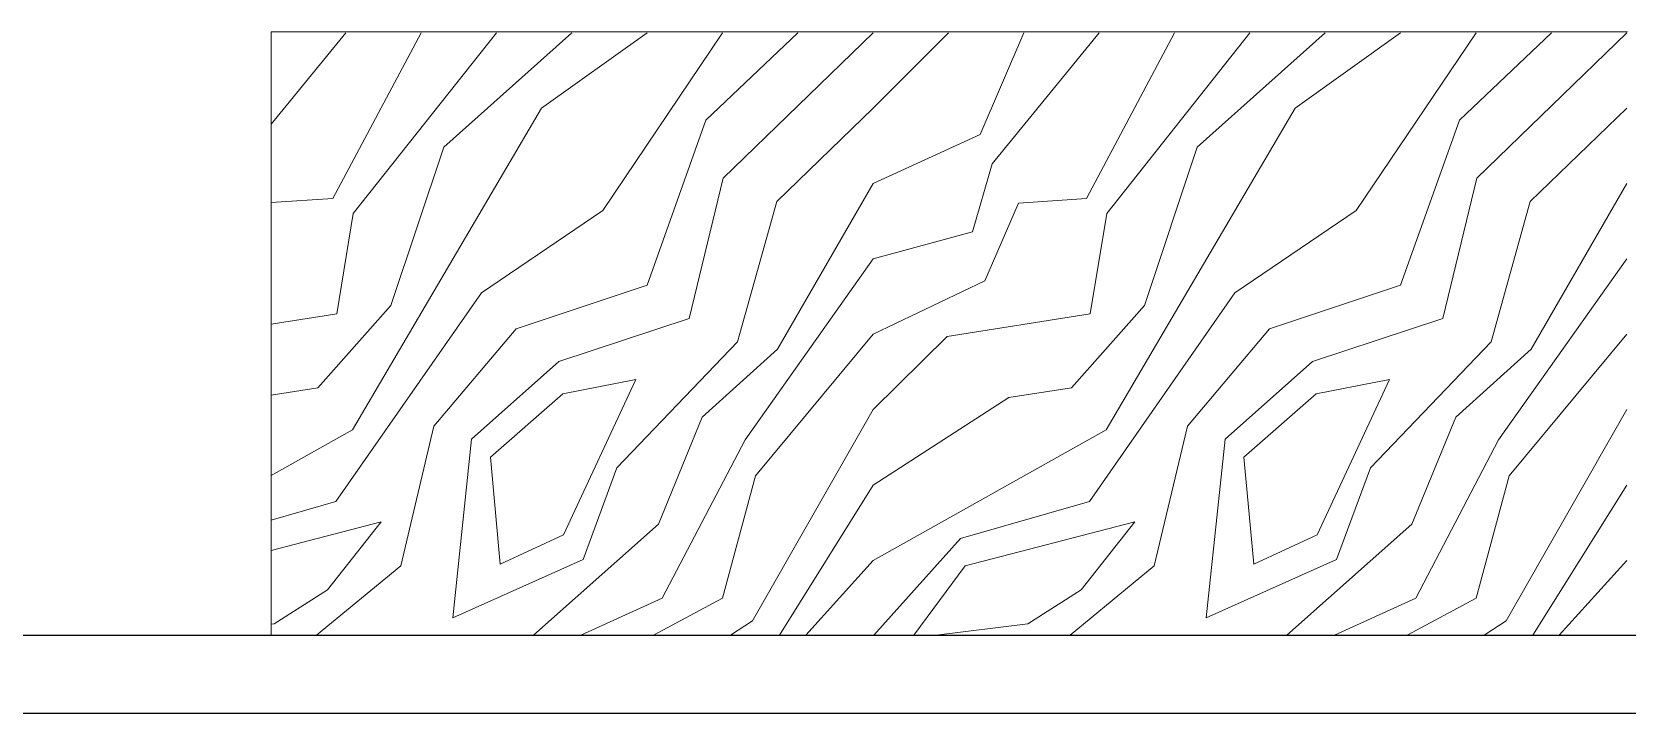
# Model space of a CAD drawing. Header units: millimetres. Extents: x -3817 to 5248, y 289 to 3424.
# Drawn here: x 4803.9 to 5008.5, y 2074.4 to 2161.7 of the extents above; entities that cross this region are included whole.
import ezdxf

# ---------------------------------------------------------------- set-up
doc = ezdxf.new("R2010")
doc.units = ezdxf.units.MM
doc.layers.add('AMENAGEMENT', color=8, linetype='Continuous', lineweight=9)

msp = doc.modelspace()

# ---------------------------------------------------------------- linework, layer by layer
for p, q in [((4772.428, 2084.372), (5182.428, 2084.372)), ((4772.428, 2074.372), (5182.428, 2074.372))]:
    msp.add_line(p, q)
at = {"layer": 'AMENAGEMENT'}
for p, q in [((5008.515, 2161.667), (4834.602, 2161.667)), ((4834.602, 2161.667), (4834.602, 2084.372)), ((4844.168, 2161.57, -52.174), (4834.602, 2149.85, -52.174)), ((4844.168, 2161.57), (4834.602, 2149.85)), ((4842.525, 2140.314, -52.174), (4853.829, 2161.57, -52.174)), ((4842.525, 2140.314), (4853.829, 2161.57)), ((4863.491, 2161.57, -52.174), (4845.134, 2138.382, -52.174)), ((4863.491, 2161.57), (4845.134, 2138.382)), ((4856.728, 2146.884, -52.174), (4873.153, 2161.57, -52.174)), ((4856.728, 2146.884), (4873.153, 2161.57)), ((4882.815, 2161.57, -52.174), (4869.288, 2151.909, -52.174)), ((4882.815, 2161.57), (4869.288, 2151.909)), ((4877.114, 2138.768, -52.174), (4892.477, 2161.57, -52.174)), ((4877.114, 2138.768), (4892.477, 2161.57)), ((4902.139, 2161.57, -52.174), (4890.351, 2150.363, -52.174)), ((4902.139, 2161.57), (4890.351, 2150.363)), ((4892.573, 2142.923, -52.174), (4911.8, 2161.57, -52.174)), ((4892.573, 2142.923), (4911.8, 2161.57)), ((4921.462, 2161.57, -52.174), (4911.8, 2151.909, -52.174)), ((4921.462, 2161.57), (4911.8, 2151.909)), ((4925.52, 2148.527, -52.174), (4931.124, 2161.57, -52.174)), ((4925.52, 2148.527), (4931.124, 2161.57)), ((4940.786, 2161.57, -52.174), (4927.066, 2144.759, -52.174)), ((4940.786, 2161.57), (4927.066, 2144.759)), ((4939.143, 2140.314, -52.174), (4950.448, 2161.57, -52.174)), ((4939.143, 2140.314), (4950.448, 2161.57)), ((4960.11, 2161.57, -52.174), (4941.752, 2138.382, -52.174)), ((4960.11, 2161.57), (4941.752, 2138.382)), ((4953.346, 2146.884, -52.174), (4969.771, 2161.57, -52.174)), ((4953.346, 2146.884), (4969.771, 2161.57)), ((4979.433, 2161.57, -52.174), (4965.907, 2151.909, -52.174)), ((4979.433, 2161.57), (4965.907, 2151.909)), ((4973.733, 2138.768, -52.174), (4989.095, 2161.57, -52.174)), ((4973.733, 2138.768), (4989.095, 2161.57)), ((4998.757, 2161.57, -52.174), (4986.969, 2150.363, -52.174)), ((4998.757, 2161.57), (4986.969, 2150.363)), ((4989.192, 2142.923, -52.174), (5008.419, 2161.57, -52.174)), ((4989.192, 2142.923), (5008.419, 2161.57)), ((4869.288, 2151.909, -52.174), (4845.037, 2110.653, -52.174)), ((4869.288, 2151.909), (4845.037, 2110.653)), ((4911.8, 2151.909, -52.174), (4899.433, 2139.928, -52.174)), ((4911.8, 2151.909), (4899.433, 2139.928)), ((4965.907, 2151.909, -52.174), (4941.655, 2110.653, -52.174)), ((4965.907, 2151.909), (4941.655, 2110.653)), ((5008.419, 2151.909, -52.174), (4996.052, 2139.928, -52.174)), ((5008.419, 2151.909), (4996.052, 2139.928)), ((4890.351, 2150.363, -52.174), (4882.815, 2129.203, -52.174)), ((4890.351, 2150.363), (4882.815, 2129.203)), ((4986.969, 2150.363, -52.174), (4979.433, 2129.203, -52.174)), ((4986.969, 2150.363), (4979.433, 2129.203)), ((4911.8, 2142.247, -52.174), (4925.52, 2148.527, -52.174)), ((4911.8, 2142.247), (4925.52, 2148.527)), ((4849.965, 2126.595, -52.174), (4856.728, 2146.884, -52.174)), ((4849.965, 2126.595), (4856.728, 2146.884)), ((4946.583, 2126.595, -52.174), (4953.346, 2146.884, -52.174)), ((4946.583, 2126.595), (4953.346, 2146.884)), ((4927.066, 2144.759, -52.174), (4924.554, 2136.063, -52.174)), ((4927.066, 2144.759), (4924.554, 2136.063)), ((4888.225, 2124.952, -52.174), (4892.573, 2142.923, -52.174)), ((4888.225, 2124.952), (4892.573, 2142.923)), ((4899.53, 2120.991, -52.174), (4911.8, 2142.247, -52.174)), ((4899.53, 2120.991), (4911.8, 2142.247)), ((4984.844, 2124.952, -52.174), (4989.192, 2142.923, -52.174)), ((4984.844, 2124.952), (4989.192, 2142.923)), ((4996.148, 2120.991, -52.174), (5008.419, 2142.247, -52.174)), ((4996.148, 2120.991), (5008.419, 2142.247)), ((4834.602, 2139.786, -52.174), (4842.525, 2140.314, -52.174)), ((4834.602, 2139.786), (4842.525, 2140.314)), ((4899.433, 2139.928, -52.174), (4894.409, 2121.957, -52.174)), ((4899.433, 2139.928), (4894.409, 2121.957)), ((4926.1, 2129.783, -52.174), (4930.448, 2139.735, -52.174)), ((4926.1, 2129.783), (4930.448, 2139.735)), ((4930.448, 2139.735, -52.174), (4939.143, 2140.314, -52.174)), ((4930.448, 2139.735), (4939.143, 2140.314)), ((4996.052, 2139.928, -52.174), (4991.027, 2121.957, -52.174)), ((4996.052, 2139.928), (4991.027, 2121.957)), ((4845.134, 2138.382, -52.174), (4843.008, 2125.532, -52.174)), ((4845.134, 2138.382), (4843.008, 2125.532)), ((4861.559, 2128.237, -52.174), (4877.114, 2138.768, -52.174)), ((4861.559, 2128.237), (4877.114, 2138.768)), ((4941.752, 2138.382, -52.174), (4939.626, 2125.532, -52.174)), ((4941.752, 2138.382), (4939.626, 2125.532)), ((4958.177, 2128.237, -52.174), (4973.733, 2138.768, -52.174)), ((4958.177, 2128.237), (4973.733, 2138.768)), ((4924.554, 2136.063, -52.174), (4911.8, 2132.585, -52.174)), ((4924.554, 2136.063), (4911.8, 2132.585)), ((4911.8, 2132.585, -52.174), (4895.375, 2109.397, -52.174)), ((4911.8, 2132.585), (4895.375, 2109.397)), ((5008.419, 2132.585, -52.174), (4991.994, 2109.397, -52.174)), ((5008.419, 2132.585), (4991.994, 2109.397)), ((4911.8, 2122.923, -52.174), (4926.1, 2129.783, -52.174)), ((4911.8, 2122.923), (4926.1, 2129.783)), ((4842.911, 2101.474, -52.174), (4861.559, 2128.237, -52.174)), ((4842.911, 2101.474), (4861.559, 2128.237)), ((4882.815, 2129.203, -52.174), (4866.003, 2123.599, -52.174)), ((4882.815, 2129.203), (4866.003, 2123.599)), ((4939.53, 2101.474, -52.174), (4958.177, 2128.237, -52.174)), ((4939.53, 2101.474), (4958.177, 2128.237)), ((4979.433, 2129.203, -52.174), (4962.622, 2123.599, -52.174)), ((4979.433, 2129.203), (4962.622, 2123.599)), ((4843.008, 2125.532, -52.174), (4834.602, 2124.205, -52.174)), ((4843.008, 2125.532), (4834.602, 2124.205)), ((4840.593, 2116.063, -52.174), (4849.965, 2126.595, -52.174)), ((4840.593, 2116.063), (4849.965, 2126.595)), ((4939.626, 2125.532, -52.174), (4921.269, 2122.633, -52.174)), ((4939.626, 2125.532), (4921.269, 2122.633)), ((4937.211, 2116.063, -52.174), (4946.583, 2126.595, -52.174)), ((4937.211, 2116.063), (4946.583, 2126.595)), ((4866.003, 2123.599, -52.174), (4855.472, 2111.136, -52.174)), ((4866.003, 2123.599), (4855.472, 2111.136)), ((4871.511, 2119.445, -52.174), (4888.225, 2124.952, -52.174)), ((4871.511, 2119.445), (4888.225, 2124.952)), ((4962.622, 2123.599, -52.174), (4952.09, 2111.136, -52.174)), ((4962.622, 2123.599), (4952.09, 2111.136)), ((4968.129, 2119.445, -52.174), (4984.844, 2124.952, -52.174)), ((4968.129, 2119.445), (4984.844, 2124.952)), ((4894.409, 2121.957, -52.174), (4878.95, 2105.822, -52.174)), ((4894.409, 2121.957), (4878.95, 2105.822)), ((4896.728, 2104.759, -52.174), (4911.8, 2122.923, -52.174)), ((4896.728, 2104.759), (4911.8, 2122.923)), ((4921.269, 2122.633, -52.174), (4911.8, 2113.261, -52.174)), ((4921.269, 2122.633), (4911.8, 2113.261)), ((4991.027, 2121.957, -52.174), (4975.568, 2105.822, -52.174)), ((4991.027, 2121.957), (4975.568, 2105.822)), ((4993.346, 2104.759, -52.174), (5008.419, 2122.923, -52.174)), ((4993.346, 2104.759), (5008.419, 2122.923)), ((4860.303, 2109.493, -52.174), (4871.511, 2119.445, -52.174)), ((4860.303, 2109.493), (4871.511, 2119.445)), ((4889.868, 2112.295, -52.174), (4899.53, 2120.991, -52.174)), ((4889.868, 2112.295), (4899.53, 2120.991)), ((4956.921, 2109.493, -52.174), (4968.129, 2119.445, -52.174)), ((4956.921, 2109.493), (4968.129, 2119.445)), ((4986.486, 2112.295, -52.174), (4996.148, 2120.991, -52.174)), ((4986.486, 2112.295), (4996.148, 2120.991)), ((4871.994, 2115.29, -52.174), (4881.366, 2117.126, -52.174)), ((4871.994, 2115.29), (4881.366, 2117.126)), ((4881.366, 2117.126, -52.174), (4872.09, 2097.223, -52.174)), ((4881.366, 2117.126), (4872.09, 2097.223)), ((4968.612, 2115.29, -52.174), (4977.984, 2117.126, -52.174)), ((4968.612, 2115.29), (4977.984, 2117.126)), ((4977.984, 2117.126, -52.174), (4968.709, 2097.223, -52.174)), ((4977.984, 2117.126), (4968.709, 2097.223)), ((4834.602, 2115.125, -52.174), (4840.593, 2116.063, -52.174)), ((4834.602, 2115.125), (4840.593, 2116.063)), ((4862.718, 2107.174, -52.174), (4871.994, 2115.29, -52.174)), ((4862.718, 2107.174), (4871.994, 2115.29)), ((4929.192, 2114.807, -52.174), (4937.211, 2116.063, -52.174)), ((4929.192, 2114.807), (4937.211, 2116.063)), ((4959.337, 2107.174, -52.174), (4968.612, 2115.29, -52.174)), ((4959.337, 2107.174), (4968.612, 2115.29)), ((4911.8, 2113.261, -52.174), (4896.341, 2086.208, -52.174)), ((4911.8, 2113.261), (4896.341, 2086.208)), ((4911.8, 2103.599, -52.174), (4929.192, 2114.807, -52.174)), ((4911.8, 2103.599), (4929.192, 2114.807)), ((5008.419, 2113.261, -52.174), (4992.96, 2086.208, -52.174)), ((5008.419, 2113.261), (4992.96, 2086.208)), ((4855.472, 2111.136, -52.174), (4851.221, 2093.261, -52.174)), ((4855.472, 2111.136), (4851.221, 2093.261)), ((4884.264, 2098.575, -52.174), (4889.868, 2112.295, -52.174)), ((4884.264, 2098.575), (4889.868, 2112.295)), ((4952.09, 2111.136, -52.174), (4947.839, 2093.261, -52.174)), ((4952.09, 2111.136), (4947.839, 2093.261)), ((4980.882, 2098.575, -52.174), (4986.486, 2112.295, -52.174)), ((4980.882, 2098.575), (4986.486, 2112.295)), ((4845.037, 2110.653, -52.174), (4834.602, 2104.81, -52.174)), ((4845.037, 2110.653), (4834.602, 2104.81)), ((4857.887, 2086.595, -52.174), (4860.303, 2109.493, -52.174)), ((4857.887, 2086.595), (4860.303, 2109.493)), ((4895.375, 2109.397, -52.174), (4884.747, 2089.107, -52.174)), ((4895.375, 2109.397), (4884.747, 2089.107)), ((4941.655, 2110.653, -52.174), (4911.8, 2093.938, -52.174)), ((4941.655, 2110.653), (4911.8, 2093.938)), ((4954.506, 2086.595, -52.174), (4956.921, 2109.493, -52.174)), ((4954.506, 2086.595), (4956.921, 2109.493)), ((4991.994, 2109.397, -52.174), (4981.366, 2089.107, -52.174)), ((4991.994, 2109.397), (4981.366, 2089.107)), ((4863.974, 2093.454, -52.174), (4862.718, 2107.174, -52.174)), ((4863.974, 2093.454), (4862.718, 2107.174)), ((4960.593, 2093.454, -52.174), (4959.337, 2107.174, -52.174)), ((4960.593, 2093.454), (4959.337, 2107.174)), ((4878.95, 2105.822, -52.174), (4874.602, 2094.034, -52.174)), ((4878.95, 2105.822), (4874.602, 2094.034)), ((4892.477, 2089.107, -52.174), (4896.728, 2104.759, -52.174)), ((4892.477, 2089.107), (4896.728, 2104.759)), ((4975.568, 2105.822, -52.174), (4971.221, 2094.034, -52.174)), ((4975.568, 2105.822), (4971.221, 2094.034)), ((4989.095, 2089.107, -52.174), (4993.346, 2104.759, -52.174)), ((4989.095, 2089.107), (4993.346, 2104.759)), ((4899.768, 2084.372, -52.174), (4911.8, 2103.599, -52.174)), ((4899.768, 2084.372), (4911.8, 2103.599)), ((4996.386, 2084.372, -52.174), (5008.419, 2103.599, -52.174)), ((4996.386, 2084.372), (5008.419, 2103.599)), ((4834.602, 2099.093, -52.174), (4842.911, 2101.474, -52.174)), ((4834.602, 2099.093), (4842.911, 2101.474)), ((4923.008, 2096.739, -52.174), (4939.53, 2101.474, -52.174)), ((4923.008, 2096.739), (4939.53, 2101.474)), ((4834.602, 2095.229, -52.174), (4848.709, 2098.865, -52.174)), ((4834.602, 2095.229), (4848.709, 2098.865)), ((4848.709, 2098.865, -52.174), (4841.849, 2090.169, -52.174)), ((4848.709, 2098.865), (4841.849, 2090.169)), ((4868.238, 2084.372, -52.174), (4884.264, 2098.575, -52.174)), ((4868.238, 2084.372), (4884.264, 2098.575)), ((4923.588, 2093.261, -52.174), (4945.327, 2098.865, -52.174)), ((4923.588, 2093.261), (4945.327, 2098.865)), ((4945.327, 2098.865, -52.174), (4938.467, 2090.169, -52.174)), ((4945.327, 2098.865), (4938.467, 2090.169)), ((4964.856, 2084.372, -52.174), (4980.882, 2098.575, -52.174)), ((4964.856, 2084.372), (4980.882, 2098.575)), ((4872.09, 2097.223, -52.174), (4863.974, 2093.454, -52.174)), ((4872.09, 2097.223), (4863.974, 2093.454)), ((4911.887, 2084.372, -52.174), (4923.008, 2096.739, -52.174)), ((4911.887, 2084.372), (4923.008, 2096.739)), ((4968.709, 2097.223, -52.174), (4960.593, 2093.454, -52.174)), ((4968.709, 2097.223), (4960.593, 2093.454)), ((4851.221, 2093.261, -52.174), (4840.437, 2084.372, -52.174)), ((4851.221, 2093.261), (4840.437, 2084.372)), ((4874.602, 2094.034, -52.174), (4857.887, 2086.595, -52.174)), ((4874.602, 2094.034), (4857.887, 2086.595)), ((4911.8, 2093.938, -52.174), (4903.156, 2084.372, -52.174)), ((4911.8, 2093.938), (4903.156, 2084.372)), ((4917.014, 2084.372, -52.174), (4923.588, 2093.261, -52.174)), ((4917.014, 2084.372), (4923.588, 2093.261)), ((4947.839, 2093.261, -52.174), (4937.056, 2084.372, -52.174)), ((4947.839, 2093.261), (4937.056, 2084.372)), ((4971.221, 2094.034, -52.174), (4954.506, 2086.595, -52.174)), ((4971.221, 2094.034), (4954.506, 2086.595)), ((5008.419, 2093.938, -52.174), (4999.775, 2084.372, -52.174)), ((5008.419, 2093.938), (4999.775, 2084.372)), ((4841.849, 2090.169, -52.174), (4834.989, 2085.822, -52.174)), ((4841.849, 2090.169), (4834.989, 2085.822)), ((4884.747, 2089.107, -52.174), (4874.332, 2084.372, -52.174)), ((4884.747, 2089.107), (4874.332, 2084.372)), ((4883.639, 2084.372, -52.174), (4892.477, 2089.107, -52.174)), ((4883.639, 2084.372), (4892.477, 2089.107)), ((4938.467, 2090.169, -52.174), (4931.607, 2085.822, -52.174)), ((4938.467, 2090.169), (4931.607, 2085.822)), ((4981.366, 2089.107, -52.174), (4970.95, 2084.372, -52.174)), ((4981.366, 2089.107), (4970.95, 2084.372)), ((4980.258, 2084.372, -52.174), (4989.095, 2089.107, -52.174)), ((4980.258, 2084.372), (4989.095, 2089.107)), ((4834.989, 2085.822, -52.174), (4834.602, 2085.774, -52.174)), ((4834.989, 2085.822), (4834.602, 2085.774)), ((4834.602, 2084.372), (5008.515, 2084.372)), ((4896.341, 2086.208, -52.174), (4893.504, 2084.372, -52.174)), ((4896.341, 2086.208), (4893.504, 2084.372)), ((4931.607, 2085.822, -52.174), (4919.86, 2084.372, -52.174)), ((4931.607, 2085.822), (4919.86, 2084.372)), ((4992.96, 2086.208, -52.174), (4990.123, 2084.372, -52.174)), ((4992.96, 2086.208), (4990.123, 2084.372))]:
    msp.add_line(p, q, dxfattribs=at)

doc.saveas('drawing.dxf')
